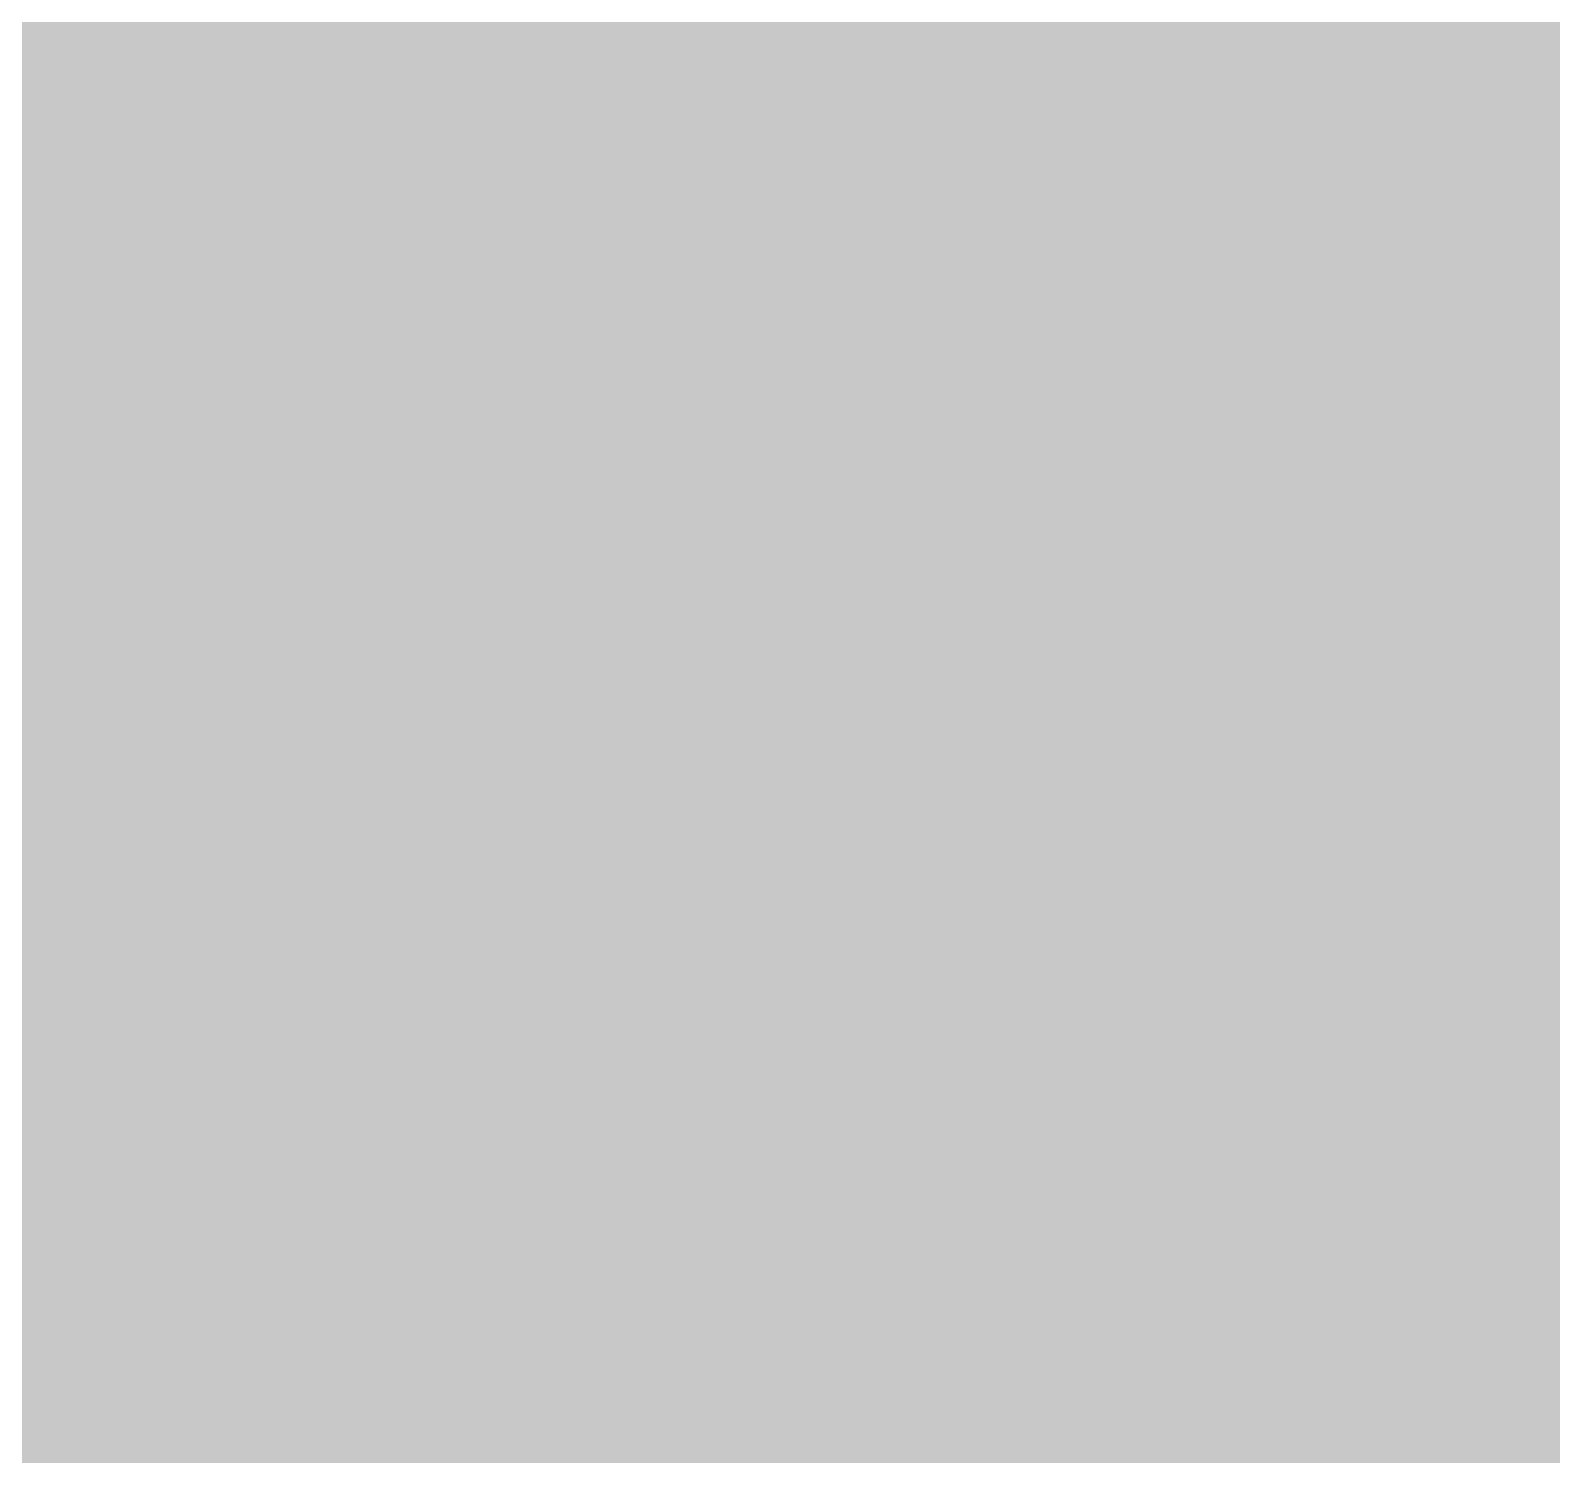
# Model space of a CAD drawing. Header units: inches. Extents: x 22 to 371, y 55 to 284.
# Drawn here: x 93.6013 to 93.7037, y 102.3611 to 102.457 of the extents above; entities that cross this region are included whole.
import ezdxf

# ---------------------------------------------------------------- set-up
doc = ezdxf.new("R2010")
doc.units = ezdxf.units.IN
for name, color, linetype in [('Bottom Solder', 6, 'Continuous'), ('Top Overlay', 2, 'Continuous'), ('Top Solder', 216, 'Continuous')]:
    doc.layers.add(name, color=color, linetype=linetype)

# ---------------------------------------------------------------- blocks, each defined once
blk = doc.blocks.new('R___0603_210')
at = {"layer": 'Top Solder'}
blk.add_hatch(color=216, dxfattribs=at).paths.add_polyline_path([(-0.27939, 0.54611), (-0.27939, -0.54609), (-1.24459, -0.54609), (-1.24459, 0.54611)])
at = {"layer": 'Top Overlay'}
for points in [[(1.21921, 0.53341, 0.127, 0.127, 0), (-1.21919, 0.53341, 0.127, 0.127, 0)], [(-1.21919, -0.53339, 0.127, 0.127, 0), (-1.21919, 0.53341, 0.127, 0.127, 0)]]:
    blk.add_lwpolyline(points, format="xyseb", dxfattribs=at)
blk.add_lwpolyline([(-1.25094, 0.53341, 0.0635, 0.0635, 1), (-1.18744, 0.53341, 0.0635, 0.0635, 1)], format="xyseb", close=True, dxfattribs=at)
blk.add_lwpolyline([(-1.25094, 0.53341, 0.0635, 0.0635, 1), (-1.18744, 0.53341, 0.0635, 0.0635, 1)], format="xyseb", close=True, dxfattribs=at)

msp = doc.modelspace()

# ---------------------------------------------------------------- hatches: boundary and pattern name
at = {"layer": 'Bottom Solder'}
h = msp.add_hatch(color=6, dxfattribs=at)
edge = h.paths.add_edge_path()
edge.add_arc((93.9038, 102.0064), 0.4016, 0, 360)
at = {"layer": 'Top Solder'}
h = msp.add_hatch(color=216, dxfattribs=at)
edge = h.paths.add_edge_path()
edge.add_arc((93.9038, 102.0064), 0.4016, 0, 360)

# ---------------------------------------------------------------- block references
at = {"rotation": 270}
msp.add_blockref('R___0603_210', (93.15429, 101.24477), dxfattribs=at)

doc.saveas('drawing.dxf')
